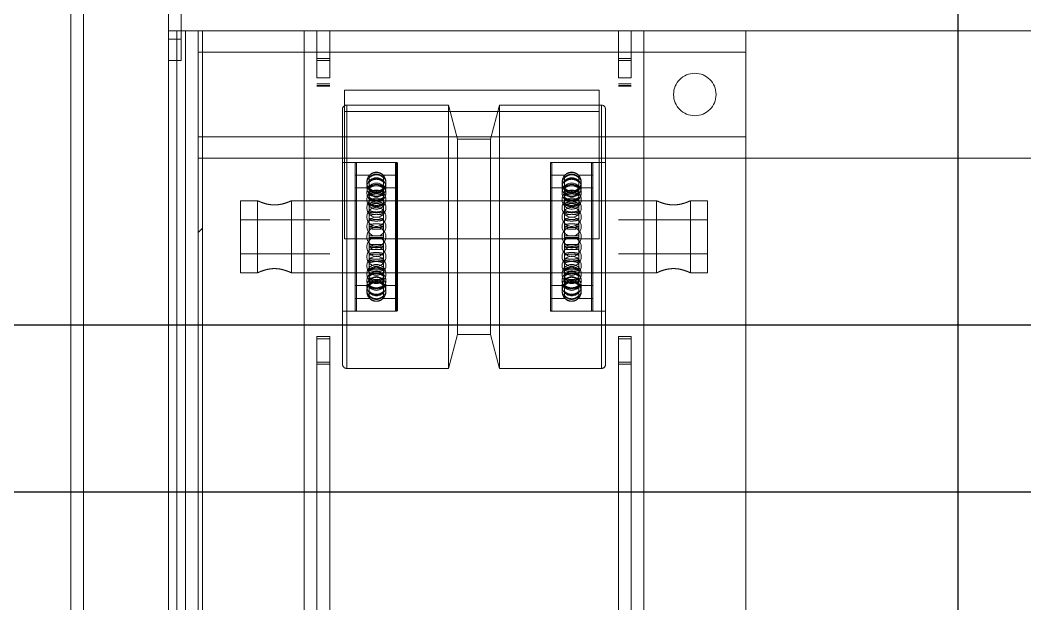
# Model space of a CAD drawing. Extents: x 539033 to 804858, y 468425 to 1263560.
# Drawn here: x 744105.3 to 744342, y 511273.1 to 511410.5 of the extents above; entities that cross this region are included whole.
import ezdxf

# ---------------------------------------------------------------- set-up
doc = ezdxf.new("R2010")
doc.units = 0
doc.header["$LTSCALE"] = 1000
doc.header["$MEASUREMENT"] = 0
doc.linetypes.add('0', pattern=[0, 0])
doc.linetypes.add('ACAD_ISO02W100', pattern=[15, 12, -3])
doc.layers.get('0').update_dxf_attribs({"linetype": 'CONTINUOUS'})
doc.layers.add('摄像头', color=7, linetype='CONTINUOUS')
doc.layers.add('粗实线', color=7, linetype='0', lineweight=30)
doc.layers.add('虚线', color=6, linetype='ACAD_ISO02W100', lineweight=18)

# ---------------------------------------------------------------- blocks, each defined once
blk = doc.blocks.new('A$C54714A9A')
at = {"layer": '摄像头', "color": 0, "lineweight": 25, "ltscale": 100}
for p, q in [((1015.35, 2510.62), (1015.35, 180.35)), ((1054.65, 2510.62), (1054.65, 180.35))]:
    blk.add_line(p, q, dxfattribs=at)
at = {"layer": '虚线', "color": 0, "linetype": 'ACAD_ISO02W100', "lineweight": 15}
for p, q in [((1094, 1042.76), (1094, 1374.76)), ((1124, 1374.76), (1124, 1042.76)), ((1124, 1042.76), (64, 1042.76)), ((1094, 1012.76), (1094, 1042.76)), ((1099, 1012.76), (1099, 1042.76)), ((1119, 1012.76), (1119, 1042.76)), ((1124, 1042.76), (1124, 1018.76)), ((1067, 1033.76), (1067, 1029.71)), ((1067, 1033.76), (1071.5, 1033.76)), ((1071.5, 1015.76), (1071.5, 1033.76)), ((1071.5, 1033.76), (1079.5, 1033.76)), ((1079.5, 1033.76), (1079.5, 1015.76)), ((1079.5, 1033.76), (1084, 1033.76)), ((1084, 1029.71), (1084, 1033.76)), ((1084, 1029.76), (1067, 1029.76)), ((1067, 1021.76), (1067, 1015.76)), ((1067, 1021.76), (1084, 1021.76)), ((1084, 1015.76), (1084, 1021.76)), ((64, 1018.76), (1067, 1018.76)), ((1084, 1018.76), (1067, 1018.76)), ((1124, 1018.76), (1084, 1018.76)), ((1124, 1015.76), (1124, 1018.76)), ((1052, 1015.76), (72.97, 1015.76)), ((1045.5, 1015.76), (1045.5, 1012.76)), ((1046, 1015.76), (1046, 1012.76)), ((1051.5, 1012.76), (1051.5, 1015.76)), ((1052, 1012.76), (1052, 1015.76)), ((1067, 1015.76), (1067, 1012.76)), ((1071.5, 1012.76), (1071.5, 1015.76)), ((1079.5, 1015.76), (1079.5, 1012.76)), ((1084, 1012.76), (1084, 1015.76)), ((1111, 1015.76), (1111, 1012.76)), ((1111.1, 1012.76), (1111.1, 1015.76)), ((1111.5, 1012.76), (1111.5, 1015.76)), ((1112.94, 1012.76), (1112.94, 1015.76)), ((1112.94, 1015.76), (1124, 1015.76)), ((1117, 1012.76), (1117, 1015.76)), ((1117.5, 1012.76), (1117.5, 1015.76)), ((1124, 1012.76), (1124, 1015.76)), ((1052, 1012.76), (72.97, 1012.76)), ((1067, 1012.76), (1067, 1009.76)), ((1084, 1009.76), (1084, 1012.76)), ((1094, 1009.76), (1094, 1012.76)), ((1099, 1009.76), (1099, 1012.76)), ((1112.94, 1012.76), (1124, 1012.76)), ((1119, 944.76), (1119, 1012.76)), ((1124, 1012.76), (1124, 944.76)), ((1044.5, 1008.76), (1044.5, 1008.26)), ((1044.5, 1008.76), (1106.5, 1008.76)), ((1106.5, 1008.76), (1044.5, 1008.76)), ((1045.5, 1009.76), (1105.5, 1009.76)), ((1058, 1009.76), (1058, 996.76)), ((1067, 1009.76), (1067, 947.76)), ((1084, 947.76), (1084, 1009.76)), ((1093, 996.76), (1093, 1009.76)), ((1094, 947.76), (1094, 1009.76)), ((1099, 947.76), (1099, 1009.76)), ((1106.5, 1008.26), (1106.5, 1008.76)), ((1044.5, 1008.26), (1044.5, 984.76)), ((1093, 1006.46), (1058, 1006.46)), ((1058, 1006.46), (1058, 997.06)), ((1058.3, 1006.76), (1092.7, 1006.76)), ((1061, 1006.76), (1061, 1003.42)), ((1064, 1006.76), (1064, 1003.42)), ((1084, 1006.46), (1067, 1006.46)), ((1067, 1006.46), (1067, 997.06)), ((1075, 948.26), (1075, 1008.26)), ((1110, 1008.26), (1075, 1008.26)), ((1075, 948.26), (1075, 1008.26)), ((1084, 997.06), (1084, 1006.46)), ((1087, 1003.42), (1087, 1006.76)), ((1090, 1003.42), (1090, 1006.76)), ((1093, 997.06), (1093, 1006.46)), ((1105, 948.26), (1105, 1008.26)), ((1106.5, 984.76), (1106.5, 1008.26)), ((1110, 948.26), (1110, 1008.26)), ((1061.04, 1003.42), (1061, 1003.42)), ((1061.04, 1003.42), (1061.08, 1003.42)), ((1062.42, 1003.42), (1061.08, 1003.42)), ((1062.42, 1003.42), (1062.62, 1003.42)), ((1065.57, 1003.42), (1062.62, 1003.42)), ((1064.07, 1003.42), (1064.03, 1003.42)), ((1065.57, 1003.42), (1065.9, 1003.42)), ((1070.05, 1003.42), (1065.9, 1003.42)), ((1069.28, 1003.42), (1069.62, 1003.42)), ((1070.05, 1003.42), (1070.47, 1003.42)), ((1075.27, 1003.42), (1070.47, 1003.42)), ((1073.19, 1003.42), (1073.59, 1003.42)), ((1075.72, 1003.42), (1075.27, 1003.42)), ((1080.53, 1003.42), (1075.72, 1003.42)), ((1077.42, 1003.42), (1077.81, 1003.42)), ((1079.84, 1003.42), (1079.47, 1003.42)), ((1080.53, 1003.42), (1080.94, 1003.42)), ((1085.1, 1003.42), (1080.94, 1003.42)), ((1081.39, 1003.42), (1081.73, 1003.42)), ((1083.39, 1003.42), (1083.1, 1003.42)), ((1084.56, 1003.42), (1084.8, 1003.42)), ((1085.1, 1003.42), (1085.43, 1003.42)), ((1088.38, 1003.42), (1085.43, 1003.42)), ((1086.97, 1003.42), (1086.93, 1003.42)), ((1088.38, 1003.42), (1088.58, 1003.42)), ((1089.92, 1003.42), (1088.58, 1003.42)), ((1089.92, 1003.42), (1089.96, 1003.42)), ((1090, 1003.42), (1089.96, 1003.42)), ((1061.04, 1000.09), (1061, 1000.09)), ((1061, 1000.09), (1061, 996.76)), ((1061.08, 1000.09), (1061.04, 1000.09)), ((1062.42, 1000.09), (1061.08, 1000.09)), ((1062.62, 1000.09), (1062.42, 1000.09)), ((1065.57, 1000.09), (1062.62, 1000.09)), ((1064, 1000.09), (1064, 996.76)), ((1065.9, 1000.09), (1065.57, 1000.09)), ((1070.05, 1000.09), (1065.9, 1000.09)), ((1070.47, 1000.09), (1070.05, 1000.09)), ((1075.27, 1000.09), (1070.47, 1000.09)), ((1075.27, 1000.09), (1075.72, 1000.09)), ((1080.53, 1000.09), (1075.72, 1000.09)), ((1080.94, 1000.09), (1080.53, 1000.09)), ((1085.1, 1000.09), (1080.94, 1000.09)), ((1085.43, 1000.09), (1085.1, 1000.09)), ((1088.38, 1000.09), (1085.43, 1000.09)), ((1087, 996.76), (1087, 1000.09)), ((1088.58, 1000.09), (1088.38, 1000.09)), ((1089.92, 1000.09), (1088.58, 1000.09)), ((1089.96, 1000.09), (1089.92, 1000.09)), ((1090, 1000.09), (1089.96, 1000.09)), ((1090, 996.76), (1090, 1000.09)), ((1058, 997.06), (1093, 997.06)), ((1058, 996.76), (1093, 996.76)), ((1067, 997.06), (1084, 997.06)), ((1067, 996.76), (1067, 960.76)), ((1084, 960.76), (1084, 996.76)), ((1044.5, 984.76), (1106.5, 984.76)), ((1044.5, 984.76), (1052.5, 982.66)), ((1098.5, 982.66), (1106.5, 984.76)), ((1052.5, 982.66), (1098.5, 982.66)), ((1052.5, 982.66), (1052.5, 974.86)), ((1098.5, 974.86), (1098.5, 982.66)), ((1052.5, 974.86), (1044.5, 972.76)), ((1052.5, 974.86), (1098.5, 974.86)), ((1106.5, 972.76), (1098.5, 974.86)), ((1044.5, 972.76), (1106.5, 972.76)), ((1044.5, 972.76), (1044.5, 948.76)), ((1106.5, 948.76), (1106.5, 972.76)), ((1058.5, 960.76), (1058, 960.26)), ((1093, 960.46), (1058, 960.46)), ((1058, 960.46), (1058, 951.06)), ((1058, 960.26), (1093, 960.26)), ((1058, 960.26), (1058, 947.76)), ((1058.3, 960.76), (1092.7, 960.76)), ((1061, 960.76), (1061, 957.42)), ((1064, 960.76), (1064, 957.42)), ((1084, 960.46), (1067, 960.46)), ((1067, 960.46), (1067, 951.06)), ((1084, 951.06), (1084, 960.46)), ((1087, 957.42), (1087, 960.76)), ((1090, 957.42), (1090, 960.76)), ((1093, 960.26), (1092.5, 960.76)), ((1093, 951.06), (1093, 960.46)), ((1093, 947.76), (1093, 960.26)), ((1061.04, 957.42), (1061, 957.42)), ((1061.04, 957.42), (1061.08, 957.42)), ((1062.42, 957.42), (1061.08, 957.42)), ((1062.42, 957.42), (1062.62, 957.42)), ((1065.57, 957.42), (1062.62, 957.42)), ((1064.07, 957.42), (1064.03, 957.42)), ((1065.57, 957.42), (1065.9, 957.42)), ((1070.05, 957.42), (1065.9, 957.42)), ((1069.28, 957.42), (1069.62, 957.42)), ((1070.05, 957.42), (1070.47, 957.42)), ((1075.27, 957.42), (1070.47, 957.42)), ((1073.19, 957.42), (1073.59, 957.42)), ((1075.72, 957.42), (1075.27, 957.42)), ((1080.53, 957.42), (1075.72, 957.42)), ((1077.42, 957.42), (1077.81, 957.42)), ((1079.84, 957.42), (1079.47, 957.42)), ((1080.53, 957.42), (1080.94, 957.42)), ((1085.1, 957.42), (1080.94, 957.42)), ((1081.39, 957.42), (1081.73, 957.42)), ((1083.39, 957.42), (1083.1, 957.42)), ((1085.1, 957.42), (1085.43, 957.42)), ((1088.38, 957.42), (1085.43, 957.42)), ((1086.97, 957.42), (1086.93, 957.42)), ((1088.38, 957.42), (1088.58, 957.42)), ((1089.92, 957.42), (1088.58, 957.42)), ((1089.92, 957.42), (1089.96, 957.42)), ((1090, 957.42), (1089.96, 957.42)), ((1061.04, 954.09), (1061, 954.09)), ((1061, 954.09), (1061, 950.76)), ((1061.08, 954.09), (1061.04, 954.09)), ((1062.42, 954.09), (1061.08, 954.09)), ((1062.62, 954.09), (1062.42, 954.09)), ((1065.57, 954.09), (1062.62, 954.09)), ((1064, 954.09), (1064, 950.76)), ((1065.9, 954.09), (1065.57, 954.09)), ((1070.05, 954.09), (1065.9, 954.09)), ((1070.47, 954.09), (1070.05, 954.09)), ((1075.27, 954.09), (1070.47, 954.09)), ((1075.27, 954.09), (1075.72, 954.09)), ((1080.53, 954.09), (1075.72, 954.09)), ((1080.94, 954.09), (1080.53, 954.09)), ((1085.1, 954.09), (1080.94, 954.09)), ((1085.43, 954.09), (1085.1, 954.09)), ((1088.38, 954.09), (1085.43, 954.09)), ((1087, 950.76), (1087, 954.09)), ((1088.58, 954.09), (1088.38, 954.09)), ((1089.92, 954.09), (1088.58, 954.09)), ((1089.96, 954.09), (1089.92, 954.09)), ((1090, 954.09), (1089.96, 954.09)), ((1090, 950.76), (1090, 954.09)), ((1058, 951.06), (1093, 951.06)), ((1058.3, 950.76), (1092.7, 950.76)), ((1067, 951.06), (1084, 951.06)), ((1044.5, 948.76), (1106.46, 948.76)), ((1045.5, 947.76), (1105.5, 947.76)), ((1067, 947.76), (1067, 944.76)), ((1110, 948.26), (1075, 948.26)), ((1084, 944.76), (1084, 947.76)), ((1094, 944.76), (1094, 947.76)), ((1099, 944.76), (1099, 947.76)), ((1052, 944.76), (126, 944.76)), ((1045.5, 944.76), (1045.5, 941.76)), ((1046, 944.76), (1046, 941.76)), ((1051.5, 944.76), (1051.5, 941.76)), ((1052, 941.76), (1052, 944.76)), ((1067, 944.76), (1067, 941.76)), ((1071.5, 941.76), (1071.5, 944.76)), ((1079.5, 944.76), (1079.5, 941.76)), ((1084, 941.76), (1084, 944.76)), ((1094, 914.76), (1094, 944.76)), ((1099, 914.76), (1099, 944.76)), ((1111, 944.76), (1111, 941.76)), ((1111.1, 944.76), (1111.1, 941.76)), ((1111.5, 944.76), (1111.5, 941.76)), ((1112.94, 944.76), (1112.94, 941.76)), ((1112.94, 944.76), (1124, 944.76)), ((1117, 941.76), (1117, 944.76)), ((1117.5, 941.76), (1117.5, 944.76)), ((1119, 914.76), (1119, 944.76)), ((1124, 944.76), (1124, 941.76)), ((1052, 941.76), (126, 941.76)), ((1067, 941.76), (1067, 935.71)), ((1071.5, 923.76), (1071.5, 941.76)), ((1079.5, 941.76), (1079.5, 923.76)), ((1084, 935.71), (1084, 941.76)), ((1112.94, 941.76), (1124, 941.76)), ((1124, 941.76), (1124, 938.76)), ((116, 938.76), (1067, 938.76)), ((1084, 938.76), (1067, 938.76)), ((1124, 938.76), (1084, 938.76)), ((1124, 914.76), (1124, 938.76)), ((1084, 935.76), (1067, 935.76)), ((1067, 927.76), (1067, 923.76)), ((1067, 927.76), (1084, 927.76)), ((1084, 923.76), (1084, 927.76)), ((1067, 923.76), (1071.5, 923.76)), ((1079.5, 923.76), (1071.5, 923.76)), ((1079.5, 923.76), (1084, 923.76)), ((1124, 914.76), (116, 914.76)), ((1094, 913.76), (885, 913.76)), ((1077.5, 914.76), (1076.5, 913.76)), ((1094, 913.76), (1094, 914.76)), ((1094, 913.76), (1099, 913.76)), ((1099, 913.76), (1099, 914.76)), ((1099, 913.76), (1119, 913.76)), ((1119, 913.76), (1119, 914.76)), ((1119, 913.76), (1124, 913.76)), ((1124, 914.76), (1124, 909.76)), ((1124, 910.76), (116, 910.76)), ((1117, 906.76), (1117, 909.76)), ((1117, 909.76), (1122, 909.76)), ((1122, 909.76), (1122, 906.76)), ((1152, 909.76), (1122, 909.76)), ((1122, 906.76), (1122, 909.76)), ((1124, 909.76), (1124, 906.76)), ((1155, 906.76), (10, 906.76)), ((1117, 908.76), (116, 908.76)), ((1124, 908.76), (1117, 908.76)), ((1175, 886.76), (10, 886.76)), ((1175, 886.76), (10, 886.76)), ((1178, 883.76), (10, 883.76))]:
    blk.add_line(p, q, dxfattribs=at)
for centre, radius in [((1109, 1030.76), 5), ((1063, 1001.76), 2.25), ((1063.86, 1001.76), 2.25), ((1065.13, 1001.76), 2.25), ((1066.74, 1001.76), 2.25), ((1068.66, 1001.76), 2.25), ((1070.8, 1001.76), 2.25), ((1073.11, 1001.76), 2.25), ((1075.5, 1001.76), 2.25), ((1080.19, 1001.76), 2.25), ((1082.35, 1001.76), 2.25), ((1084.26, 1001.76), 2.25), ((1085.88, 1001.76), 2.25), ((1087.14, 1001.76), 2.25), ((1063, 955.76), 2.25), ((1063.86, 955.76), 2.25), ((1065.13, 955.76), 2.25), ((1066.74, 955.76), 2.25), ((1068.66, 955.76), 2.25), ((1070.8, 955.76), 2.25), ((1073.11, 955.76), 2.25), ((1075.5, 955.76), 2.25), ((1080.19, 955.76), 2.25), ((1082.35, 955.76), 2.25), ((1084.26, 955.76), 2.25), ((1085.88, 955.76), 2.25), ((1087.14, 955.76), 2.25)]:
    blk.add_circle(centre, radius, dxfattribs=at)
for centre, radius, start, end in [((1045.5, 1008.76), 1, 90, 180), ((1105.5, 1008.76), 1, 0, 90), ((1058.3, 1006.46), 0.3, 90, 180), ((1066.7, 1006.46), 0.3, 0, 90), ((1084.3, 1006.46), 0.3, 90, 180), ((1092.7, 1006.46), 0.3, 0, 90), ((1062.56, 1001.76), 2.25, 47.8073, 127.4102), ((1077.89, 1001.76), 2.25, 0, 168.6766), ((1088.01, 1001.76), 2.25, 0, 164.6776), ((1088.44, 1001.76), 2.25, 47.8807, 127.4323), ((1062.56, 1001.76), 2.25, 0, 25.6112), ((1062.56, 1001.76), 2.25, 339.4521, 0), ((1077.89, 1001.76), 2.25, 191.4612, 0), ((1088.01, 1001.76), 2.25, 194.5482, 0), ((1062.56, 1001.76), 2.25, 232.4745, 312.1995), ((1088.44, 1001.76), 2.25, 232.4295, 312.1327), ((1058.3, 997.06), 0.3, 180, 270), ((1066.7, 997.06), 0.3, 270, 0), ((1084.3, 997.06), 0.3, 180, 270), ((1092.7, 997.06), 0.3, 270, 0), ((1058.3, 960.46), 0.3, 90, 180), ((1066.7, 960.46), 0.3, 0, 90), ((1084.3, 960.46), 0.3, 90, 180), ((1092.7, 960.46), 0.3, 0, 90), ((1062.56, 955.76), 2.25, 47.8073, 127.4102), ((1062.56, 955.76), 2.25, 0, 25.6112), ((1077.89, 955.76), 2.25, 0, 168.6766), ((1088.01, 955.76), 2.25, 0, 164.6776), ((1088.44, 955.76), 2.25, 47.8807, 127.4323), ((1062.56, 955.76), 2.25, 232.4745, 312.1995), ((1062.56, 955.76), 2.25, 339.4521, 0), ((1077.89, 955.76), 2.25, 191.4612, 0), ((1088.01, 955.76), 2.25, 194.5482, 0), ((1088.44, 955.76), 2.25, 232.4295, 312.1327), ((1058.3, 951.06), 0.3, 180, 270), ((1066.7, 951.06), 0.3, 270, 0), ((1084.3, 951.06), 0.3, 180, 270), ((1092.7, 951.06), 0.3, 270, 0), ((1045.5, 948.76), 1, 180, 210), ((1045.5, 948.76), 1, 210, 270), ((1105.5, 948.76), 1, 270, 330), ((1105.5, 948.76), 1, 330, 0)]:
    blk.add_arc(centre, radius, start, end, dxfattribs=at)
for points, knots in [([(1067.02, 1029.71), (1067.02, 1029.72), (1066.99, 1029.77), (1067.15, 1029.44), (1067.43, 1028.77), (1067.77, 1027.73), (1068.01, 1026.43), (1068.01, 1025.11), (1067.8, 1023.91), (1067.48, 1022.88), (1067.16, 1022.09), (1067.01, 1021.78), (1067, 1021.76), (1067, 1021.76)], [0, 0, 0, 0, 0.035979, 0.132196, 0.231408, 0.33947, 0.451075, 0.552469, 0.646326, 0.746486, 0.856908, 0.96666, 1, 1, 1, 1]), ([(1084, 1021.76), (1083.98, 1021.8), (1083.94, 1021.87), (1083.67, 1022.49), (1083.33, 1023.42), (1083.04, 1024.65), (1082.97, 1026), (1083.12, 1027.24), (1083.41, 1028.33), (1083.74, 1029.19), (1083.98, 1029.71), (1083.98, 1029.71), (1083.98, 1029.71)], [0, 0, 0, 0, 0.099732, 0.199253, 0.304316, 0.416279, 0.521809, 0.616557, 0.713579, 0.82133, 0.932927, 1, 1, 1, 1]), ([(1061.04, 1000.09), (1060.87, 1000.28), (1060.53, 1000.65), (1060.29, 1001.39), (1060.3, 1002.15), (1060.54, 1002.87), (1060.88, 1003.24), (1061.04, 1003.42)], [0, 0, 0, 0, 0.201427, 0.402929, 0.604425, 0.805923, 1, 1, 1, 1]), ([(1061.08, 1003.42), (1060.92, 1003.23), (1060.58, 1002.86), (1060.34, 1002.12), (1060.34, 1001.36), (1060.59, 1000.64), (1060.92, 1000.27), (1061.08, 1000.09)], [0, 0, 0, 0, 0.201421, 0.402923, 0.604429, 0.80592, 1, 1, 1, 1]), ([(1061.5, 1003.42), (1061.33, 1003.23), (1061, 1002.86), (1060.77, 1002.12), (1060.78, 1001.36), (1061.01, 1000.64), (1061.34, 1000.27), (1061.5, 1000.09)], [0, 0, 0, 0, 0.20142, 0.402922, 0.604427, 0.80592, 1, 1, 1, 1]), ([(1061.62, 1000.09), (1061.45, 1000.28), (1061.13, 1000.65), (1060.9, 1001.39), (1060.9, 1002.15), (1061.14, 1002.87), (1061.46, 1003.24), (1061.62, 1003.42)], [0, 0, 0, 0, 0.201426, 0.402929, 0.604427, 0.805928, 1, 1, 1, 1]), ([(1062.42, 1000.09), (1062.27, 1000.28), (1061.96, 1000.65), (1061.75, 1001.39), (1061.75, 1002.15), (1061.97, 1002.87), (1062.27, 1003.24), (1062.42, 1003.42)], [0, 0, 0, 0, 0.201428, 0.40293, 0.604426, 0.805923, 1, 1, 1, 1]), ([(1062.62, 1003.42), (1062.47, 1003.23), (1062.16, 1002.86), (1061.95, 1002.12), (1061.95, 1001.36), (1062.17, 1000.64), (1062.47, 1000.27), (1062.62, 1000.09)], [0, 0, 0, 0, 0.201421, 0.402923, 0.604429, 0.805921, 1, 1, 1, 1]), ([(1063.8, 1003.42), (1063.66, 1003.23), (1063.39, 1002.86), (1063.19, 1002.12), (1063.2, 1001.36), (1063.4, 1000.64), (1063.67, 1000.27), (1063.8, 1000.09)], [0, 0, 0, 0, 0.201419, 0.402922, 0.604429, 0.805919, 1, 1, 1, 1]), ([(1064.07, 1000.09), (1063.93, 1000.28), (1063.66, 1000.65), (1063.47, 1001.39), (1063.48, 1002.15), (1063.67, 1002.87), (1063.94, 1003.24), (1064.07, 1003.42)], [0, 0, 0, 0, 0.201434, 0.40293, 0.604426, 0.805926, 1, 1, 1, 1]), ([(1064.03, 1003.42), (1064.2, 1003.23), (1064.54, 1002.86), (1064.78, 1002.12), (1064.78, 1001.36), (1064.53, 1000.64), (1064.2, 1000.27), (1064.03, 1000.09)], [0, 0, 0, 0, 0.2014148, 0.4029215, 0.6044198, 0.8059222, 1, 1, 1, 1]), ([(1064.07, 1000.09), (1064.24, 1000.28), (1064.58, 1000.65), (1064.82, 1001.39), (1064.81, 1002.15), (1064.57, 1002.87), (1064.23, 1003.24), (1064.07, 1003.42)], [0, 0, 0, 0, 0.201426, 0.40293, 0.604427, 0.805921, 1, 1, 1, 1]), ([(1064.39, 1000.09), (1064.55, 1000.28), (1064.88, 1000.65), (1065.11, 1001.39), (1065.11, 1002.15), (1064.87, 1002.87), (1064.55, 1003.24), (1064.39, 1003.42)], [0, 0, 0, 0, 0.2014241, 0.4029306, 0.6044293, 0.805923, 1, 1, 1, 1]), ([(1064.5, 1003.42), (1064.66, 1003.23), (1064.99, 1002.86), (1065.22, 1002.12), (1065.21, 1001.36), (1064.98, 1000.64), (1064.65, 1000.27), (1064.5, 1000.09)], [0, 0, 0, 0, 0.201421, 0.4029233, 0.6044196, 0.8059211, 1, 1, 1, 1]), ([(1065.57, 1000.09), (1065.45, 1000.28), (1065.22, 1000.65), (1065.06, 1001.39), (1065.06, 1002.15), (1065.23, 1002.87), (1065.45, 1003.24), (1065.57, 1003.42)], [0, 0, 0, 0, 0.2014319, 0.4029297, 0.6044249, 0.8059245, 1, 1, 1, 1]), ([(1065.12, 1003.42), (1065.29, 1003.24), (1065.48, 1003.04), (1065.56, 1002.77), (1065.56, 1002.74)], [0, 0, 0, 0, 0.8886863, 1, 1, 1, 1]), ([(1065.3, 1000.09), (1065.45, 1000.28), (1065.75, 1000.65), (1065.97, 1001.39), (1065.96, 1002.15), (1065.74, 1002.87), (1065.44, 1003.24), (1065.3, 1003.42)], [0, 0, 0, 0, 0.201427, 0.40293, 0.604426, 0.805918, 1, 1, 1, 1]), ([(1065.9, 1003.42), (1065.78, 1003.23), (1065.55, 1002.86), (1065.39, 1002.12), (1065.4, 1001.36), (1065.56, 1000.64), (1065.79, 1000.27), (1065.9, 1000.09)], [0, 0, 0, 0, 0.201424, 0.402926, 0.604429, 0.805922, 1, 1, 1, 1]), ([(1066.21, 1000.09), (1066.34, 1000.28), (1066.62, 1000.65), (1066.81, 1001.39), (1066.81, 1002.15), (1066.61, 1002.87), (1066.34, 1003.24), (1066.21, 1003.42)], [0, 0, 0, 0, 0.2014251, 0.4029281, 0.6044269, 0.805921, 1, 1, 1, 1]), ([(1066.45, 1003.42), (1066.58, 1003.23), (1066.85, 1002.87), (1066.95, 1002.39), (1067, 1002.15)], [0, 0, 0, 0, 0.511741, 1, 1, 1, 1]), ([(1067, 1001.35), (1066.95, 1001.11), (1066.85, 1000.63), (1066.58, 1000.27), (1066.45, 1000.09)], [0, 0, 0, 0, 0.502733, 1, 1, 1, 1]), ([(1067.68, 1003.42), (1067.59, 1003.23), (1067.41, 1002.86), (1067.28, 1002.12), (1067.28, 1001.36), (1067.41, 1000.64), (1067.59, 1000.27), (1067.68, 1000.09)], [0, 0, 0, 0, 0.2014202, 0.4029249, 0.6044298, 0.8059205, 1, 1, 1, 1]), ([(1067.61, 1003.42), (1067.72, 1003.23), (1067.95, 1002.86), (1068.12, 1002.12), (1068.11, 1001.36), (1067.95, 1000.64), (1067.72, 1000.27), (1067.61, 1000.09)], [0, 0, 0, 0, 0.201419, 0.402926, 0.604424, 0.805925, 1, 1, 1, 1]), ([(1068.06, 1000.09), (1067.97, 1000.28), (1067.8, 1000.65), (1067.67, 1001.39), (1067.67, 1002.15), (1067.8, 1002.87), (1067.98, 1003.24), (1068.06, 1003.42)], [0, 0, 0, 0, 0.201426, 0.40293, 0.604427, 0.805929, 1, 1, 1, 1]), ([(1067.9, 1000.09), (1068.01, 1000.28), (1068.24, 1000.65), (1068.4, 1001.39), (1068.4, 1002.15), (1068.23, 1002.87), (1068.01, 1003.24), (1067.9, 1003.42)], [0, 0, 0, 0, 0.201429, 0.40293, 0.604427, 0.805915, 1, 1, 1, 1]), ([(1069.28, 1000.09), (1069.37, 1000.28), (1069.55, 1000.65), (1069.68, 1001.39), (1069.68, 1002.15), (1069.55, 1002.87), (1069.37, 1003.24), (1069.28, 1003.42)], [0, 0, 0, 0, 0.201422, 0.402928, 0.604426, 0.80592, 1, 1, 1, 1]), ([(1069.62, 1003.42), (1069.72, 1003.24), (1069.82, 1003.05), (1069.87, 1002.78), (1069.87, 1002.76)], [0, 0, 0, 0, 0.914195, 1, 1, 1, 1]), ([(1070.05, 1000.09), (1069.99, 1000.28), (1069.86, 1000.65), (1069.77, 1001.39), (1069.78, 1002.15), (1069.87, 1002.87), (1069.99, 1003.24), (1070.05, 1003.42)], [0, 0, 0, 0, 0.201429, 0.402932, 0.604428, 0.80593, 1, 1, 1, 1]), ([(1070.47, 1003.42), (1070.41, 1003.23), (1070.29, 1002.86), (1070.2, 1002.12), (1070.2, 1001.36), (1070.29, 1000.64), (1070.41, 1000.27), (1070.47, 1000.09)], [0, 0, 0, 0, 0.201424, 0.402924, 0.60443, 0.805925, 1, 1, 1, 1]), ([(1071.16, 1003.42), (1071.22, 1003.23), (1071.35, 1002.86), (1071.44, 1002.12), (1071.43, 1001.36), (1071.34, 1000.64), (1071.22, 1000.27), (1071.16, 1000.09)], [0, 0, 0, 0, 0.2014184, 0.4029245, 0.6044201, 0.8059231, 1, 1, 1, 1]), ([(1071.53, 1000.09), (1071.59, 1000.28), (1071.71, 1000.65), (1071.8, 1001.39), (1071.79, 1002.15), (1071.71, 1002.87), (1071.59, 1003.24), (1071.53, 1003.42)], [0, 0, 0, 0, 0.2014296, 0.4029307, 0.6044278, 0.8059222, 1, 1, 1, 1]), ([(1072.62, 1003.42), (1072.59, 1003.23), (1072.52, 1002.86), (1072.48, 1002.12), (1072.48, 1001.36), (1072.52, 1000.64), (1072.59, 1000.27), (1072.62, 1000.09)], [0, 0, 0, 0, 0.20142, 0.402921, 0.604425, 0.805921, 1, 1, 1, 1]), ([(1073.06, 1000.09), (1073.03, 1000.28), (1072.97, 1000.65), (1072.93, 1001.39), (1072.93, 1002.15), (1072.97, 1002.87), (1073.03, 1003.24), (1073.06, 1003.42)], [0, 0, 0, 0, 0.201426, 0.402929, 0.604424, 0.805922, 1, 1, 1, 1]), ([(1073.33, 1002.17), (1073.32, 1002.41), (1073.29, 1002.88), (1073.23, 1003.24), (1073.19, 1003.42)], [0, 0, 0, 0, 0.501592, 1, 1, 1, 1]), ([(1073.19, 1000.09), (1073.23, 1000.28), (1073.29, 1000.64), (1073.32, 1001.11), (1073.33, 1001.34)], [0, 0, 0, 0, 0.5210648, 1, 1, 1, 1]), ([(1073.59, 1003.42), (1073.62, 1003.23), (1073.68, 1002.86), (1073.72, 1002.12), (1073.72, 1001.36), (1073.67, 1000.64), (1073.62, 1000.27), (1073.59, 1000.09)], [0, 0, 0, 0, 0.20142, 0.402926, 0.604424, 0.805926, 1, 1, 1, 1]), ([(1075.27, 1003.42), (1075.27, 1003.23), (1075.27, 1002.86), (1075.27, 1002.12), (1075.27, 1001.36), (1075.27, 1000.64), (1075.27, 1000.27), (1075.27, 1000.09)], [0, 0, 0, 0, 0.201424, 0.402922, 0.604426, 0.805916, 1, 1, 1, 1]), ([(1075.3, 1000.09), (1075.3, 1000.28), (1075.3, 1000.65), (1075.31, 1001.39), (1075.31, 1002.15), (1075.3, 1002.87), (1075.3, 1003.24), (1075.3, 1003.42)], [0, 0, 0, 0, 0.20143, 0.402929, 0.604426, 0.805916, 1, 1, 1, 1]), ([(1075.7, 1003.42), (1075.7, 1003.23), (1075.69, 1002.86), (1075.69, 1002.12), (1075.69, 1001.36), (1075.69, 1000.64), (1075.7, 1000.27), (1075.7, 1000.09)], [0, 0, 0, 0, 0.201416, 0.402922, 0.60442, 0.805924, 1, 1, 1, 1]), ([(1075.72, 1000.09), (1075.72, 1000.28), (1075.73, 1000.65), (1075.73, 1001.39), (1075.73, 1002.15), (1075.73, 1002.87), (1075.72, 1003.24), (1075.72, 1003.42)], [0, 0, 0, 0, 0.201422, 0.402928, 0.604426, 0.805931, 1, 1, 1, 1]), ([(1077.42, 1000.09), (1077.39, 1000.28), (1077.33, 1000.65), (1077.29, 1001.39), (1077.29, 1002.15), (1077.33, 1002.87), (1077.39, 1003.24), (1077.42, 1003.42)], [0, 0, 0, 0, 0.2014208, 0.4029282, 0.604426, 0.805921, 1, 1, 1, 1]), ([(1077.81, 1003.42), (1077.78, 1003.23), (1077.71, 1002.86), (1077.67, 1002.12), (1077.67, 1001.36), (1077.72, 1000.64), (1077.78, 1000.27), (1077.81, 1000.09)], [0, 0, 0, 0, 0.201424, 0.402925, 0.60442, 0.805919, 1, 1, 1, 1]), ([(1077.95, 1003.42), (1077.98, 1003.24), (1078.03, 1002.94), (1078.05, 1002.55), (1078.06, 1002.4)], [0, 0, 0, 0, 0.621392, 1, 1, 1, 1]), ([(1078.39, 1000.09), (1078.42, 1000.28), (1078.49, 1000.65), (1078.53, 1001.39), (1078.53, 1002.15), (1078.48, 1002.87), (1078.42, 1003.24), (1078.39, 1003.42)], [0, 0, 0, 0, 0.2014257, 0.4029294, 0.6044271, 0.8059279, 1, 1, 1, 1]), ([(1079.47, 1003.42), (1079.41, 1003.23), (1079.29, 1002.86), (1079.2, 1002.12), (1079.2, 1001.36), (1079.29, 1000.64), (1079.41, 1000.27), (1079.47, 1000.09)], [0, 0, 0, 0, 0.20142, 0.402924, 0.604423, 0.805925, 1, 1, 1, 1]), ([(1079.84, 1000.09), (1079.77, 1000.28), (1079.65, 1000.65), (1079.56, 1001.39), (1079.56, 1002.15), (1079.65, 1002.87), (1079.78, 1003.24), (1079.84, 1003.42)], [0, 0, 0, 0, 0.201423, 0.40293, 0.604429, 0.805925, 1, 1, 1, 1]), ([(1080.53, 1000.09), (1080.59, 1000.28), (1080.71, 1000.65), (1080.79, 1001.39), (1080.79, 1002.15), (1080.7, 1002.87), (1080.58, 1003.24), (1080.53, 1003.42)], [0, 0, 0, 0, 0.2014183, 0.4029291, 0.6044288, 0.8059307, 1, 1, 1, 1]), ([(1080.94, 1003.42), (1081.01, 1003.23), (1081.13, 1002.86), (1081.22, 1002.12), (1081.22, 1001.36), (1081.13, 1000.64), (1081, 1000.27), (1080.94, 1000.09)], [0, 0, 0, 0, 0.201415, 0.402922, 0.604429, 0.805923, 1, 1, 1, 1]), ([(1081.13, 1002.73), (1081.14, 1002.77), (1081.18, 1003.04), (1081.29, 1003.25), (1081.39, 1003.42)], [0, 0, 0, 0, 0.155875, 1, 1, 1, 1]), ([(1081.73, 1003.42), (1081.63, 1003.23), (1081.45, 1002.86), (1081.32, 1002.12), (1081.33, 1001.36), (1081.46, 1000.64), (1081.64, 1000.27), (1081.73, 1000.09)], [0, 0, 0, 0, 0.201421, 0.402922, 0.604418, 0.805914, 1, 1, 1, 1]), ([(1083.1, 1003.42), (1082.98, 1003.23), (1082.76, 1002.86), (1082.6, 1002.12), (1082.6, 1001.36), (1082.76, 1000.64), (1082.99, 1000.27), (1083.1, 1000.09)], [0, 0, 0, 0, 0.2014232, 0.402926, 0.6044207, 0.8059227, 1, 1, 1, 1]), ([(1083.39, 1000.09), (1083.28, 1000.28), (1083.04, 1000.65), (1082.88, 1001.39), (1082.88, 1002.15), (1083.05, 1002.87), (1083.28, 1003.24), (1083.39, 1003.42)], [0, 0, 0, 0, 0.201431, 0.402932, 0.604428, 0.805919, 1, 1, 1, 1]), ([(1082.95, 1003.42), (1083.03, 1003.23), (1083.21, 1002.86), (1083.34, 1002.12), (1083.33, 1001.36), (1083.21, 1000.64), (1083.03, 1000.27), (1082.95, 1000.09)], [0, 0, 0, 0, 0.2014182, 0.402921, 0.6044263, 0.8059185, 1, 1, 1, 1]), ([(1083.7, 1002.13), (1083.7, 1002.13), (1083.7, 1002.39), (1083.58, 1002.87), (1083.41, 1003.24), (1083.33, 1003.42)], [0, 0, 0, 0, 0.010466, 0.514525, 1, 1, 1, 1]), ([(1083.33, 1000.09), (1083.42, 1000.28), (1083.6, 1000.64), (1083.67, 1001.13), (1083.7, 1001.36)], [0, 0, 0, 0, 0.511284, 1, 1, 1, 1]), ([(1084, 1002.15), (1084.05, 1002.4), (1084.15, 1002.88), (1084.42, 1003.24), (1084.56, 1003.42)], [0, 0, 0, 0, 0.506445, 1, 1, 1, 1]), ([(1084.56, 1000.09), (1084.42, 1000.28), (1084.15, 1000.65), (1084.05, 1001.13), (1084, 1001.37)], [0, 0, 0, 0, 0.507824, 1, 1, 1, 1]), ([(1084.8, 1003.42), (1084.66, 1003.23), (1084.39, 1002.86), (1084.19, 1002.12), (1084.2, 1001.36), (1084.4, 1000.64), (1084.67, 1000.27), (1084.8, 1000.09)], [0, 0, 0, 0, 0.201426, 0.402924, 0.60442, 0.80592, 1, 1, 1, 1]), ([(1085.7, 1003.42), (1085.55, 1003.23), (1085.25, 1002.86), (1085.03, 1002.12), (1085.04, 1001.36), (1085.26, 1000.64), (1085.56, 1000.27), (1085.7, 1000.09)], [0, 0, 0, 0, 0.20142, 0.402922, 0.604418, 0.805914, 1, 1, 1, 1]), ([(1085.1, 1000.09), (1085.21, 1000.28), (1085.44, 1000.65), (1085.6, 1001.39), (1085.6, 1002.15), (1085.43, 1002.87), (1085.21, 1003.24), (1085.1, 1003.42)], [0, 0, 0, 0, 0.201427, 0.40293, 0.604426, 0.805924, 1, 1, 1, 1]), ([(1085.43, 1003.42), (1085.55, 1003.23), (1085.78, 1002.86), (1085.94, 1002.12), (1085.94, 1001.36), (1085.77, 1000.64), (1085.54, 1000.27), (1085.43, 1000.09)], [0, 0, 0, 0, 0.201421, 0.402924, 0.604429, 0.805923, 1, 1, 1, 1]), ([(1085.43, 1002.73), (1085.45, 1002.77), (1085.53, 1003.04), (1085.72, 1003.25), (1085.88, 1003.42)], [0, 0, 0, 0, 0.158353, 1, 1, 1, 1]), ([(1086.51, 1000.09), (1086.34, 1000.28), (1086.02, 1000.65), (1085.79, 1001.39), (1085.79, 1002.15), (1086.03, 1002.87), (1086.35, 1003.24), (1086.51, 1003.42)], [0, 0, 0, 0, 0.2014288, 0.40293, 0.6044267, 0.8059195, 1, 1, 1, 1]), ([(1086.62, 1003.42), (1086.45, 1003.23), (1086.12, 1002.86), (1085.89, 1002.12), (1085.9, 1001.36), (1086.13, 1000.64), (1086.46, 1000.27), (1086.62, 1000.09)], [0, 0, 0, 0, 0.201417, 0.402921, 0.604419, 0.805921, 1, 1, 1, 1]), ([(1086.93, 1003.42), (1086.76, 1003.23), (1086.42, 1002.86), (1086.18, 1002.12), (1086.19, 1001.36), (1086.43, 1000.64), (1086.77, 1000.27), (1086.93, 1000.09)], [0, 0, 0, 0, 0.201416, 0.402923, 0.604422, 0.805925, 1, 1, 1, 1]), ([(1086.97, 1000.09), (1086.8, 1000.28), (1086.46, 1000.65), (1086.22, 1001.39), (1086.22, 1002.15), (1086.47, 1002.87), (1086.8, 1003.24), (1086.97, 1003.42)], [0, 0, 0, 0, 0.2014232, 0.4029292, 0.6044263, 0.8059208, 1, 1, 1, 1]), ([(1086.94, 1003.42), (1087.07, 1003.23), (1087.34, 1002.86), (1087.53, 1002.12), (1087.53, 1001.36), (1087.33, 1000.64), (1087.07, 1000.27), (1086.94, 1000.09)], [0, 0, 0, 0, 0.201425, 0.402926, 0.60443, 0.805923, 1, 1, 1, 1]), ([(1087.21, 1000.09), (1087.34, 1000.28), (1087.62, 1000.65), (1087.81, 1001.39), (1087.81, 1002.15), (1087.61, 1002.87), (1087.34, 1003.24), (1087.21, 1003.42)], [0, 0, 0, 0, 0.201429, 0.402931, 0.604428, 0.805929, 1, 1, 1, 1]), ([(1088.38, 1000.09), (1088.53, 1000.28), (1088.83, 1000.65), (1089.05, 1001.39), (1089.04, 1002.15), (1088.82, 1002.87), (1088.52, 1003.24), (1088.38, 1003.42)], [0, 0, 0, 0, 0.2014273, 0.4029307, 0.604428, 0.8059278, 1, 1, 1, 1]), ([(1088.58, 1003.42), (1088.73, 1003.23), (1089.04, 1002.86), (1089.25, 1002.12), (1089.25, 1001.36), (1089.03, 1000.64), (1088.73, 1000.27), (1088.58, 1000.09)], [0, 0, 0, 0, 0.201419, 0.402923, 0.604429, 0.805919, 1, 1, 1, 1]), ([(1089.39, 1003.42), (1089.55, 1003.23), (1089.88, 1002.86), (1090.11, 1002.12), (1090.1, 1001.36), (1089.87, 1000.64), (1089.54, 1000.27), (1089.39, 1000.09)], [0, 0, 0, 0, 0.2014183, 0.4029239, 0.6044305, 0.8059211, 1, 1, 1, 1]), ([(1089.51, 1000.09), (1089.67, 1000.28), (1090, 1000.65), (1090.23, 1001.39), (1090.23, 1002.15), (1089.99, 1002.87), (1089.67, 1003.24), (1089.51, 1003.42)], [0, 0, 0, 0, 0.201428, 0.402932, 0.604428, 0.805928, 1, 1, 1, 1]), ([(1089.92, 1000.09), (1090.09, 1000.28), (1090.42, 1000.65), (1090.66, 1001.39), (1090.66, 1002.15), (1090.41, 1002.87), (1090.08, 1003.24), (1089.92, 1003.42)], [0, 0, 0, 0, 0.2014291, 0.4029301, 0.6044259, 0.8059238, 1, 1, 1, 1]), ([(1089.96, 1003.42), (1090.13, 1003.23), (1090.47, 1002.86), (1090.71, 1002.12), (1090.7, 1001.36), (1090.46, 1000.64), (1090.12, 1000.27), (1089.96, 1000.09)], [0, 0, 0, 0, 0.201417, 0.402921, 0.604428, 0.805922, 1, 1, 1, 1]), ([(1065.56, 1000.78), (1065.55, 1000.74), (1065.47, 1000.47), (1065.28, 1000.26), (1065.12, 1000.09)], [0, 0, 0, 0, 0.152996, 1, 1, 1, 1]), ([(1069.87, 1000.75), (1069.87, 1000.72), (1069.82, 1000.46), (1069.71, 1000.26), (1069.62, 1000.09)], [0, 0, 0, 0, 0.119839, 1, 1, 1, 1]), ([(1078.06, 1001.19), (1078.05, 1001.01), (1078.03, 1000.59), (1077.98, 1000.27), (1077.95, 1000.09)], [0, 0, 0, 0, 0.440427, 1, 1, 1, 1]), ([(1081.39, 1000.09), (1081.29, 1000.27), (1081.18, 1000.48), (1081.13, 1000.75), (1081.13, 1000.78)], [0, 0, 0, 0, 0.876681, 1, 1, 1, 1]), ([(1085.88, 1000.09), (1085.71, 1000.27), (1085.52, 1000.47), (1085.44, 1000.74), (1085.43, 1000.78)], [0, 0, 0, 0, 0.8828324, 1, 1, 1, 1]), ([(1061.04, 954.09), (1060.87, 954.28), (1060.53, 954.65), (1060.29, 955.39), (1060.3, 956.15), (1060.54, 956.87), (1060.88, 957.24), (1061.04, 957.42)], [0, 0, 0, 0, 0.201415, 0.402918, 0.604432, 0.805916, 1, 1, 1, 1]), ([(1061.08, 957.42), (1060.92, 957.23), (1060.58, 956.86), (1060.34, 956.12), (1060.34, 955.36), (1060.59, 954.64), (1060.92, 954.27), (1061.08, 954.09)], [0, 0, 0, 0, 0.201429, 0.402932, 0.604431, 0.805931, 1, 1, 1, 1]), ([(1061.5, 957.42), (1061.33, 957.23), (1061, 956.86), (1060.77, 956.12), (1060.78, 955.36), (1061.01, 954.64), (1061.34, 954.27), (1061.5, 954.09)], [0, 0, 0, 0, 0.201428, 0.402931, 0.604429, 0.805931, 1, 1, 1, 1]), ([(1061.62, 954.09), (1061.45, 954.28), (1061.13, 954.65), (1060.9, 955.39), (1060.9, 956.15), (1061.14, 956.87), (1061.46, 957.24), (1061.62, 957.42)], [0, 0, 0, 0, 0.201415, 0.402918, 0.604434, 0.805921, 1, 1, 1, 1]), ([(1062.42, 954.09), (1062.27, 954.28), (1061.96, 954.65), (1061.75, 955.39), (1061.75, 956.15), (1061.97, 956.87), (1062.27, 957.24), (1062.42, 957.42)], [0, 0, 0, 0, 0.201417, 0.40292, 0.604433, 0.805915, 1, 1, 1, 1]), ([(1062.62, 957.42), (1062.47, 957.23), (1062.16, 956.86), (1061.95, 956.12), (1061.95, 955.36), (1062.17, 954.64), (1062.47, 954.27), (1062.62, 954.09)], [0, 0, 0, 0, 0.201429, 0.4029318, 0.6044309, 0.8059324, 1, 1, 1, 1]), ([(1063.8, 957.42), (1063.66, 957.23), (1063.39, 956.86), (1063.19, 956.12), (1063.2, 955.36), (1063.4, 954.64), (1063.67, 954.27), (1063.8, 954.09)], [0, 0, 0, 0, 0.201426, 0.402931, 0.604431, 0.80593, 1, 1, 1, 1]), ([(1064.07, 954.09), (1063.93, 954.28), (1063.66, 954.65), (1063.47, 955.39), (1063.48, 956.15), (1063.67, 956.87), (1063.94, 957.24), (1064.07, 957.42)], [0, 0, 0, 0, 0.201423, 0.40292, 0.604433, 0.805919, 1, 1, 1, 1]), ([(1064.03, 957.42), (1064.2, 957.23), (1064.54, 956.86), (1064.78, 956.12), (1064.78, 955.36), (1064.53, 954.64), (1064.2, 954.27), (1064.03, 954.09)], [0, 0, 0, 0, 0.201423, 0.402931, 0.604431, 0.80592, 1, 1, 1, 1]), ([(1064.07, 954.09), (1064.24, 954.28), (1064.58, 954.65), (1064.82, 955.39), (1064.81, 956.15), (1064.57, 956.87), (1064.23, 957.24), (1064.07, 957.42)], [0, 0, 0, 0, 0.201415, 0.4029198, 0.6044179, 0.8059203, 1, 1, 1, 1]), ([(1064.39, 954.09), (1064.55, 954.28), (1064.88, 954.65), (1065.11, 955.39), (1065.11, 956.15), (1064.87, 956.87), (1064.55, 957.24), (1064.39, 957.42)], [0, 0, 0, 0, 0.201413, 0.40292, 0.60442, 0.805922, 1, 1, 1, 1]), ([(1064.5, 957.42), (1064.66, 957.23), (1064.99, 956.86), (1065.22, 956.12), (1065.21, 955.36), (1064.98, 954.64), (1064.65, 954.27), (1064.5, 954.09)], [0, 0, 0, 0, 0.201429, 0.402933, 0.604431, 0.805919, 1, 1, 1, 1]), ([(1065.57, 954.09), (1065.45, 954.28), (1065.22, 954.65), (1065.06, 955.39), (1065.06, 956.15), (1065.23, 956.87), (1065.45, 957.24), (1065.57, 957.42)], [0, 0, 0, 0, 0.20142, 0.402919, 0.604432, 0.805917, 1, 1, 1, 1]), ([(1065.12, 957.42), (1065.29, 957.24), (1065.48, 957.04), (1065.56, 956.77), (1065.56, 956.74)], [0, 0, 0, 0, 0.8887486, 1, 1, 1, 1]), ([(1065.3, 954.09), (1065.45, 954.28), (1065.75, 954.65), (1065.97, 955.39), (1065.96, 956.15), (1065.74, 956.87), (1065.44, 957.24), (1065.3, 957.42)], [0, 0, 0, 0, 0.201415, 0.402919, 0.604416, 0.805917, 1, 1, 1, 1]), ([(1065.9, 957.42), (1065.78, 957.23), (1065.55, 956.86), (1065.39, 956.12), (1065.4, 955.36), (1065.56, 954.64), (1065.79, 954.27), (1065.9, 954.09)], [0, 0, 0, 0, 0.201432, 0.402935, 0.604431, 0.805933, 1, 1, 1, 1]), ([(1066.21, 954.09), (1066.34, 954.28), (1066.62, 954.65), (1066.81, 955.39), (1066.81, 956.15), (1066.61, 956.87), (1066.34, 957.24), (1066.21, 957.42)], [0, 0, 0, 0, 0.201414, 0.402918, 0.604417, 0.80592, 1, 1, 1, 1]), ([(1066.45, 957.42), (1066.58, 957.23), (1066.85, 956.87), (1066.95, 956.39), (1067, 956.15)], [0, 0, 0, 0, 0.511758, 1, 1, 1, 1]), ([(1067.68, 957.42), (1067.59, 957.23), (1067.41, 956.86), (1067.28, 956.12), (1067.28, 955.36), (1067.41, 954.64), (1067.59, 954.27), (1067.68, 954.09)], [0, 0, 0, 0, 0.2014278, 0.4029338, 0.6044321, 0.8059317, 1, 1, 1, 1]), ([(1067.61, 957.42), (1067.72, 957.23), (1067.95, 956.86), (1068.12, 956.12), (1068.11, 955.36), (1067.95, 954.64), (1067.72, 954.27), (1067.61, 954.09)], [0, 0, 0, 0, 0.201427, 0.402935, 0.604436, 0.805924, 1, 1, 1, 1]), ([(1068.06, 954.09), (1067.97, 954.28), (1067.8, 954.65), (1067.67, 955.39), (1067.67, 956.15), (1067.8, 956.87), (1067.98, 957.24), (1068.06, 957.42)], [0, 0, 0, 0, 0.201414, 0.40292, 0.604434, 0.805921, 1, 1, 1, 1]), ([(1067.9, 954.09), (1068.01, 954.28), (1068.24, 954.65), (1068.4, 955.39), (1068.4, 956.15), (1068.23, 956.87), (1068.01, 957.24), (1067.9, 957.42)], [0, 0, 0, 0, 0.201418, 0.40292, 0.604418, 0.805915, 1, 1, 1, 1]), ([(1069.28, 954.09), (1069.37, 954.28), (1069.55, 954.65), (1069.68, 955.39), (1069.68, 956.15), (1069.55, 956.87), (1069.37, 957.24), (1069.28, 957.42)], [0, 0, 0, 0, 0.2014107, 0.4029177, 0.6044162, 0.8059185, 1, 1, 1, 1]), ([(1069.62, 957.42), (1069.72, 957.24), (1069.82, 957.05), (1069.87, 956.78), (1069.87, 956.76)], [0, 0, 0, 0, 0.914229, 1, 1, 1, 1]), ([(1070.05, 954.09), (1069.99, 954.28), (1069.86, 954.65), (1069.77, 955.39), (1069.78, 956.15), (1069.87, 956.87), (1069.99, 957.24), (1070.05, 957.42)], [0, 0, 0, 0, 0.201418, 0.402921, 0.604435, 0.805923, 1, 1, 1, 1]), ([(1070.47, 957.42), (1070.41, 957.23), (1070.29, 956.86), (1070.2, 956.12), (1070.2, 955.36), (1070.29, 954.64), (1070.41, 954.27), (1070.47, 954.09)], [0, 0, 0, 0, 0.201431, 0.402933, 0.604432, 0.805937, 1, 1, 1, 1]), ([(1071.16, 957.42), (1071.22, 957.23), (1071.35, 956.86), (1071.44, 956.12), (1071.43, 955.36), (1071.34, 954.64), (1071.22, 954.27), (1071.16, 954.09)], [0, 0, 0, 0, 0.201426, 0.402934, 0.604432, 0.805921, 1, 1, 1, 1]), ([(1071.53, 954.09), (1071.59, 954.28), (1071.71, 954.65), (1071.8, 955.39), (1071.79, 956.15), (1071.71, 956.87), (1071.59, 957.24), (1071.53, 957.42)], [0, 0, 0, 0, 0.201418, 0.40292, 0.604418, 0.805921, 1, 1, 1, 1]), ([(1072.62, 957.42), (1072.59, 957.23), (1072.52, 956.86), (1072.48, 956.12), (1072.48, 955.36), (1072.52, 954.64), (1072.59, 954.27), (1072.62, 954.09)], [0, 0, 0, 0, 0.201428, 0.40293, 0.604427, 0.805932, 1, 1, 1, 1]), ([(1073.06, 954.09), (1073.03, 954.28), (1072.97, 954.65), (1072.93, 955.39), (1072.93, 956.15), (1072.97, 956.87), (1073.03, 957.24), (1073.06, 957.42)], [0, 0, 0, 0, 0.201415, 0.402919, 0.60443, 0.805914, 1, 1, 1, 1]), ([(1073.33, 956.17), (1073.32, 956.41), (1073.29, 956.88), (1073.23, 957.24), (1073.19, 957.42)], [0, 0, 0, 0, 0.501592, 1, 1, 1, 1]), ([(1073.59, 957.42), (1073.62, 957.23), (1073.68, 956.86), (1073.72, 956.12), (1073.72, 955.36), (1073.67, 954.64), (1073.62, 954.27), (1073.59, 954.09)], [0, 0, 0, 0, 0.201428, 0.402936, 0.604436, 0.805924, 1, 1, 1, 1]), ([(1075.27, 957.42), (1075.27, 957.23), (1075.27, 956.86), (1075.27, 956.12), (1075.27, 955.36), (1075.27, 954.64), (1075.27, 954.27), (1075.27, 954.09)], [0, 0, 0, 0, 0.201431, 0.402931, 0.604429, 0.805927, 1, 1, 1, 1]), ([(1075.3, 954.09), (1075.3, 954.28), (1075.3, 954.65), (1075.31, 955.39), (1075.31, 956.15), (1075.3, 956.87), (1075.3, 957.24), (1075.3, 957.42)], [0, 0, 0, 0, 0.201419, 0.402919, 0.604416, 0.805915, 1, 1, 1, 1]), ([(1075.7, 957.42), (1075.7, 957.23), (1075.69, 956.86), (1075.69, 956.12), (1075.69, 955.36), (1075.69, 954.64), (1075.7, 954.27), (1075.7, 954.09)], [0, 0, 0, 0, 0.2014238, 0.4029314, 0.6044311, 0.8059224, 1, 1, 1, 1]), ([(1075.72, 954.09), (1075.72, 954.28), (1075.73, 954.65), (1075.73, 955.39), (1075.73, 956.15), (1075.73, 956.87), (1075.72, 957.24), (1075.72, 957.42)], [0, 0, 0, 0, 0.20141, 0.402917, 0.604433, 0.805923, 1, 1, 1, 1]), ([(1077.42, 954.09), (1077.39, 954.28), (1077.33, 954.65), (1077.29, 955.39), (1077.29, 956.15), (1077.33, 956.87), (1077.39, 957.24), (1077.42, 957.42)], [0, 0, 0, 0, 0.2014093, 0.4029176, 0.6044165, 0.8059201, 1, 1, 1, 1]), ([(1077.81, 957.42), (1077.78, 957.23), (1077.71, 956.86), (1077.67, 956.12), (1077.67, 955.36), (1077.72, 954.64), (1077.78, 954.27), (1077.81, 954.09)], [0, 0, 0, 0, 0.201432, 0.402935, 0.604431, 0.805917, 1, 1, 1, 1]), ([(1077.95, 957.42), (1077.98, 957.24), (1078.03, 956.94), (1078.05, 956.55), (1078.06, 956.4)], [0, 0, 0, 0, 0.621414, 1, 1, 1, 1]), ([(1078.39, 954.09), (1078.42, 954.28), (1078.49, 954.65), (1078.53, 955.39), (1078.53, 956.15), (1078.48, 956.87), (1078.42, 957.24), (1078.39, 957.42)], [0, 0, 0, 0, 0.201414, 0.402919, 0.604434, 0.805921, 1, 1, 1, 1]), ([(1079.47, 957.42), (1079.41, 957.23), (1079.29, 956.86), (1079.2, 956.12), (1079.2, 955.36), (1079.29, 954.64), (1079.41, 954.27), (1079.47, 954.09)], [0, 0, 0, 0, 0.201428, 0.402934, 0.604435, 0.805924, 1, 1, 1, 1]), ([(1079.84, 954.09), (1079.77, 954.28), (1079.65, 954.65), (1079.56, 955.39), (1079.56, 956.15), (1079.65, 956.87), (1079.78, 957.24), (1079.84, 957.42)], [0, 0, 0, 0, 0.201412, 0.402919, 0.60442, 0.805924, 1, 1, 1, 1]), ([(1080.53, 954.09), (1080.59, 954.28), (1080.71, 954.65), (1080.79, 955.39), (1080.79, 956.15), (1080.7, 956.87), (1080.58, 957.24), (1080.53, 957.42)], [0, 0, 0, 0, 0.201407, 0.402919, 0.604435, 0.805923, 1, 1, 1, 1]), ([(1080.94, 957.42), (1081.01, 957.23), (1081.13, 956.86), (1081.22, 956.12), (1081.22, 955.36), (1081.13, 954.64), (1081, 954.27), (1080.94, 954.09)], [0, 0, 0, 0, 0.201422, 0.402931, 0.604431, 0.805935, 1, 1, 1, 1]), ([(1081.13, 956.73), (1081.14, 956.77), (1081.18, 957.04), (1081.29, 957.25), (1081.39, 957.42)], [0, 0, 0, 0, 0.155875, 1, 1, 1, 1]), ([(1081.73, 957.42), (1081.63, 957.23), (1081.45, 956.86), (1081.32, 956.12), (1081.33, 955.36), (1081.46, 954.64), (1081.64, 954.27), (1081.73, 954.09)], [0, 0, 0, 0, 0.20143, 0.402932, 0.604429, 0.805912, 1, 1, 1, 1]), ([(1083.1, 957.42), (1082.98, 957.23), (1082.76, 956.86), (1082.6, 956.12), (1082.6, 955.36), (1082.76, 954.64), (1082.99, 954.27), (1083.1, 954.09)], [0, 0, 0, 0, 0.201431, 0.402936, 0.604432, 0.805921, 1, 1, 1, 1]), ([(1083.39, 954.09), (1083.28, 954.28), (1083.04, 954.65), (1082.88, 955.39), (1082.88, 956.15), (1083.05, 956.87), (1083.28, 957.24), (1083.39, 957.42)], [0, 0, 0, 0, 0.201419, 0.402921, 0.604418, 0.805918, 1, 1, 1, 1]), ([(1082.95, 957.42), (1083.03, 957.23), (1083.21, 956.86), (1083.34, 956.12), (1083.33, 955.36), (1083.21, 954.64), (1083.03, 954.27), (1082.95, 954.09)], [0, 0, 0, 0, 0.201426, 0.40293, 0.604429, 0.80593, 1, 1, 1, 1]), ([(1083.7, 956.13), (1083.7, 956.14), (1083.7, 956.39), (1083.58, 956.87), (1083.41, 957.24), (1083.33, 957.42)], [0, 0, 0, 0, 0.010466, 0.514498, 1, 1, 1, 1]), ([(1084, 956.15), (1084.05, 956.4), (1084.15, 956.88), (1084.42, 957.24), (1084.56, 957.42)], [0, 0, 0, 0, 0.506445, 1, 1, 1, 1]), ([(1084.8, 957.42), (1084.66, 957.23), (1084.39, 956.86), (1084.19, 956.12), (1084.2, 955.36), (1084.4, 954.64), (1084.67, 954.27), (1084.8, 954.09)], [0, 0, 0, 0, 0.201434, 0.4029338, 0.6044314, 0.805918, 1, 1, 1, 1]), ([(1085.7, 957.42), (1085.55, 957.23), (1085.25, 956.86), (1085.03, 956.12), (1085.04, 955.36), (1085.26, 954.64), (1085.56, 954.27), (1085.7, 954.09)], [0, 0, 0, 0, 0.201428, 0.402932, 0.604429, 0.805912, 1, 1, 1, 1]), ([(1085.1, 954.09), (1085.21, 954.28), (1085.44, 954.65), (1085.6, 955.39), (1085.6, 956.15), (1085.43, 956.87), (1085.21, 957.24), (1085.1, 957.42)], [0, 0, 0, 0, 0.201415, 0.40292, 0.604433, 0.805917, 1, 1, 1, 1]), ([(1085.43, 957.42), (1085.55, 957.23), (1085.78, 956.86), (1085.94, 956.12), (1085.94, 955.36), (1085.77, 954.64), (1085.54, 954.27), (1085.43, 954.09)], [0, 0, 0, 0, 0.201429, 0.402933, 0.604431, 0.805934, 1, 1, 1, 1]), ([(1085.43, 956.73), (1085.45, 956.77), (1085.53, 957.04), (1085.72, 957.25), (1085.88, 957.42)], [0, 0, 0, 0, 0.158353, 1, 1, 1, 1]), ([(1086.51, 954.09), (1086.34, 954.28), (1086.02, 954.65), (1085.79, 955.39), (1085.79, 956.15), (1086.03, 956.87), (1086.35, 957.24), (1086.51, 957.42)], [0, 0, 0, 0, 0.201417, 0.40292, 0.604417, 0.805919, 1, 1, 1, 1]), ([(1086.62, 957.42), (1086.45, 957.23), (1086.12, 956.86), (1085.89, 956.12), (1085.9, 955.36), (1086.13, 954.64), (1086.46, 954.27), (1086.62, 954.09)], [0, 0, 0, 0, 0.201425, 0.40293, 0.604431, 0.80592, 1, 1, 1, 1]), ([(1086.93, 957.42), (1086.76, 957.23), (1086.42, 956.86), (1086.18, 956.12), (1086.19, 955.36), (1086.43, 954.64), (1086.77, 954.27), (1086.93, 954.09)], [0, 0, 0, 0, 0.201424, 0.402932, 0.604433, 0.805924, 1, 1, 1, 1]), ([(1086.97, 954.09), (1086.8, 954.28), (1086.46, 954.65), (1086.22, 955.39), (1086.22, 956.15), (1086.47, 956.87), (1086.8, 957.24), (1086.97, 957.42)], [0, 0, 0, 0, 0.2014117, 0.4029187, 0.6044168, 0.8059198, 1, 1, 1, 1]), ([(1086.94, 957.42), (1087.07, 957.23), (1087.34, 956.86), (1087.53, 956.12), (1087.53, 955.36), (1087.33, 954.64), (1087.07, 954.27), (1086.94, 954.09)], [0, 0, 0, 0, 0.201433, 0.402935, 0.604432, 0.805934, 1, 1, 1, 1]), ([(1087.21, 954.09), (1087.34, 954.28), (1087.62, 954.65), (1087.81, 955.39), (1087.81, 956.15), (1087.61, 956.87), (1087.34, 957.24), (1087.21, 957.42)], [0, 0, 0, 0, 0.201418, 0.402921, 0.604435, 0.805922, 1, 1, 1, 1]), ([(1088.38, 954.09), (1088.53, 954.28), (1088.83, 954.65), (1089.05, 955.39), (1089.04, 956.15), (1088.82, 956.87), (1088.52, 957.24), (1088.38, 957.42)], [0, 0, 0, 0, 0.2014159, 0.4029203, 0.6044347, 0.8059205, 1, 1, 1, 1]), ([(1088.58, 957.42), (1088.73, 957.23), (1089.04, 956.86), (1089.25, 956.12), (1089.25, 955.36), (1089.03, 954.64), (1088.73, 954.27), (1088.58, 954.09)], [0, 0, 0, 0, 0.201426, 0.402932, 0.604431, 0.805931, 1, 1, 1, 1]), ([(1089.39, 957.42), (1089.55, 957.23), (1089.88, 956.86), (1090.11, 956.12), (1090.1, 955.36), (1089.87, 954.64), (1089.54, 954.27), (1089.39, 954.09)], [0, 0, 0, 0, 0.2014259, 0.4029329, 0.6044328, 0.8059323, 1, 1, 1, 1]), ([(1089.51, 954.09), (1089.67, 954.28), (1090, 954.65), (1090.23, 955.39), (1090.23, 956.15), (1089.99, 956.87), (1089.67, 957.24), (1089.51, 957.42)], [0, 0, 0, 0, 0.201417, 0.402921, 0.604435, 0.80592, 1, 1, 1, 1]), ([(1089.92, 954.09), (1090.09, 954.28), (1090.42, 954.65), (1090.66, 955.39), (1090.66, 956.15), (1090.41, 956.87), (1090.08, 957.24), (1089.92, 957.42)], [0, 0, 0, 0, 0.2014176, 0.4029197, 0.6044326, 0.8059165, 1, 1, 1, 1]), ([(1089.96, 957.42), (1090.13, 957.23), (1090.47, 956.86), (1090.71, 956.12), (1090.7, 955.36), (1090.46, 954.64), (1090.12, 954.27), (1089.96, 954.09)], [0, 0, 0, 0, 0.2014241, 0.4029303, 0.6044307, 0.8059334, 1, 1, 1, 1]), ([(1065.56, 954.78), (1065.55, 954.74), (1065.47, 954.47), (1065.28, 954.26), (1065.12, 954.09)], [0, 0, 0, 0, 0.152996, 1, 1, 1, 1]), ([(1067, 955.35), (1066.95, 955.11), (1066.85, 954.63), (1066.58, 954.27), (1066.45, 954.09)], [0, 0, 0, 0, 0.502714, 1, 1, 1, 1]), ([(1069.87, 954.75), (1069.87, 954.72), (1069.82, 954.46), (1069.71, 954.26), (1069.62, 954.09)], [0, 0, 0, 0, 0.119839, 1, 1, 1, 1]), ([(1073.19, 954.09), (1073.23, 954.28), (1073.29, 954.64), (1073.32, 955.11), (1073.33, 955.34)], [0, 0, 0, 0, 0.521029, 1, 1, 1, 1]), ([(1078.06, 955.19), (1078.05, 955.01), (1078.03, 954.59), (1077.98, 954.27), (1077.95, 954.09)], [0, 0, 0, 0, 0.440443, 1, 1, 1, 1]), ([(1081.39, 954.09), (1081.29, 954.27), (1081.18, 954.48), (1081.13, 954.75), (1081.13, 954.78)], [0, 0, 0, 0, 0.876674, 1, 1, 1, 1]), ([(1083.33, 954.09), (1083.42, 954.28), (1083.6, 954.64), (1083.67, 955.13), (1083.7, 955.36)], [0, 0, 0, 0, 0.511249, 1, 1, 1, 1]), ([(1084.56, 954.09), (1084.42, 954.28), (1084.15, 954.65), (1084.05, 955.13), (1084, 955.37)], [0, 0, 0, 0, 0.507799, 1, 1, 1, 1]), ([(1085.88, 954.09), (1085.71, 954.27), (1085.52, 954.47), (1085.44, 954.74), (1085.43, 954.78)], [0, 0, 0, 0, 0.882767, 1, 1, 1, 1]), ([(1067.02, 935.71), (1067.02, 935.72), (1066.99, 935.77), (1067.15, 935.44), (1067.43, 934.77), (1067.77, 933.73), (1068.01, 932.44), (1068.01, 931.11), (1067.8, 929.91), (1067.48, 928.88), (1067.16, 928.09), (1067.01, 927.78), (1067, 927.76), (1067, 927.76)], [0, 0, 0, 0, 0.035979, 0.132196, 0.231407, 0.339468, 0.451073, 0.552469, 0.646327, 0.746487, 0.856908, 0.96666, 1, 1, 1, 1]), ([(1084, 927.76), (1083.98, 927.8), (1083.94, 927.87), (1083.67, 928.49), (1083.33, 929.42), (1083.04, 930.65), (1082.97, 932), (1083.12, 933.24), (1083.41, 934.33), (1083.74, 935.19), (1083.98, 935.71), (1083.98, 935.71), (1083.98, 935.71)], [0, 0, 0, 0, 0.099732, 0.199253, 0.304319, 0.416282, 0.521812, 0.616559, 0.71358, 0.82133, 0.932927, 1, 1, 1, 1])]:
    blk.add_open_spline(points, degree=3, knots=knots, dxfattribs=at)
blk = doc.blocks.new('A$C54FB0A97')
at = {"layer": '粗实线'}
blk.add_line((3035, 1120), (1008.1, 1120), dxfattribs=at)
blk = doc.blocks.new('A$C0E4615E3')
at = {"color": 0, "ltscale": 100}
blk.add_blockref('A$C54FB0A97', (360, 0), dxfattribs=at)

msp = doc.modelspace()

# ---------------------------------------------------------------- block references
at = {"xscale": -1, "rotation": 270}
for name, p in [('A$C0E4615E3', (743206.2, 508350.46)), ('A$C54714A9A', (743233.45, 510284.02))]:
    msp.add_blockref(name, p, dxfattribs=at)

doc.saveas('drawing.dxf')
